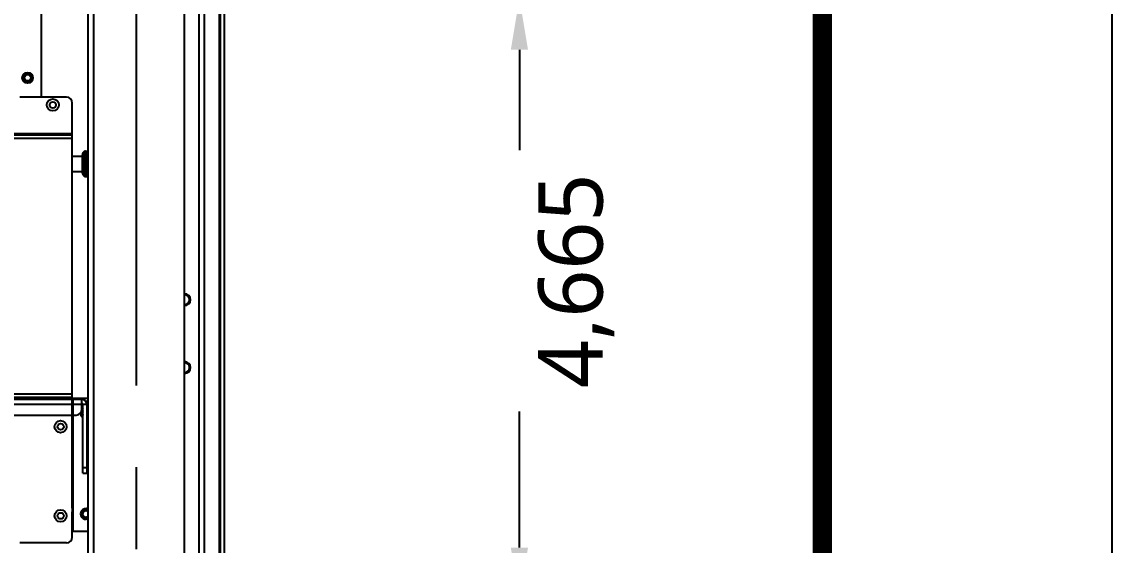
# Model space of a CAD drawing. Header units: millimetres. Extents: x 10297564 to 11610295, y -9287743 to -8409454.
# Drawn here: x 10538575 to 10549864, y -9097929 to -9092511 of the extents above; entities that cross this region are included whole.
import ezdxf

# ---------------------------------------------------------------- set-up
doc = ezdxf.new("R2010")
doc.units = ezdxf.units.MM
doc.header["$LTSCALE"] = 100
doc.linetypes.add('CENTER', pattern=[50.8, 31.75, -6.35, 6.35, -6.35])
for name, color, linetype in [('-0', 7, 'Continuous'), ('BOX', 7, 'Continuous'), ('BOX_Def', 8, 'Continuous'), ('E1', 1, 'Continuous')]:
    doc.layers.add(name, color=color, linetype=linetype)
doc.layers.add('TITLE', color=7, linetype='Continuous', lineweight=0)
doc.styles.add('HL-S1', font='DotumChe.ttf')
doc.styles.add('MG', font='malgun.ttf')
doc.dimstyles.new('HL-100', dxfattribs={"dimscale": 100, "dimtxt": 3, "dimasz": 4, "dimexe": 2, "dimexo": 2, "dimgap": 1, "dimtad": 1, "dimdec": 0, "dimzin": 0, "dimlunit": 6, "dimtxsty": 'HL-S1', "dimblk": 'DOTSMALL', "dimcen": 4, "dimdle": 2, "dimclrd": 256, "dimclre": 256, "dimclrt": 4, "dimazin": 0, "dimtfac": 1, "dimtdec": 0, "dimtix": 1, "dimtmove": 2, "dimatfit": 3, "dimldrblk": 'DOTSMALL', "dimfxl": 1.5, "dimtolj": 1, "dimtzin": 0, "dimlwd": -1, "dimlwe": -1, "dimarcsym": 0})

# ---------------------------------------------------------------- blocks, each defined once
blk = doc.blocks.new('A$C78AD5414')
at = {"layer": 'BOX', "const_width": 2}
blk.add_lwpolyline([(40, 20), (40, 574), (811, 574), (811, 20)], close=True, dxfattribs=at)
at = {"layer": 'BOX_Def'}
blk.add_lwpolyline([(0, 0), (841, 0), (841, 594), (0, 594)], close=True, dxfattribs=at)
blk = doc.blocks.new('*D91')
at = {"layer": 'defpoints', "color": 0, "transparency": 16777216}
for p in [(127964.1, 41942.7), (127964.1, 37277.5), (130939.8, 37277.5)]:
    blk.add_point(p, dxfattribs=at)
at = {"layer": 'E1', "color": 1, "transparency": 16777216}
for p, q in [((128364.1, 41942.7), (131339.8, 41942.7)), ((130939.8, 41542.7), (130939.8, 40764.7)), ((130939.8, 37677.5), (130939.8, 38734.6)), ((128364.1, 37277.5), (131339.8, 37277.5))]:
    blk.add_line(p, q, dxfattribs=at)
for points in [[(130873.1, 41542.7), (131006.4, 41542.7), (130939.8, 41942.7)], [(130873.1, 37677.5), (131006.4, 37677.5), (130939.8, 37277.5)]]:
    blk.add_solid(points, dxfattribs=at)
at = {"layer": 'E1', "color": 7, "transparency": 16777216, "insert": (131381.3, 39749.6), "char_height": 500, "attachment_point": 5, "rotation": 90, "style": 'MG'}
blk.add_mtext('\\A1;4,665', dxfattribs=at)
blk = doc.blocks.new('_DotSmall')
at = {"color": 0, "linetype": 'ByBlock', "const_width": 0.5}
blk.add_lwpolyline([(-0.0625, 0, 1), (0.0625, 0, 1)], format="xyb", close=True, dxfattribs=at)
blk = doc.blocks.new('인버터 외형도')
at = {"layer": '-0', "linetype": 'Continuous'}
for p, q in [((128611.2, 34674), (128611.2, 44004.4)), ((128618.7, 34674), (128618.7, 44004.4)), ((128648.8, 34674), (128648.8, 44004.4)), ((128453.2, 34794.4), (128453.2, 43884)), ((128490.8, 43868.9), (128490.8, 34809.4)), ((127226.7, 43643.2), (127226.7, 41175.2)), ((127587.8, 42168.4), (127587.8, 36931.3)), ((127633, 42168.4), (127633, 36931.3)), ((128340.3, 36931.3), (128340.3, 42168.4)), ((127422.3, 41175.2), (127061.1, 41175.2)), ((127467.4, 37984.8), (127467.4, 41130)), ((127467.4, 40890.7), (115864.7, 40890.7)), ((115864.7, 40883.2), (127467.4, 40883.2)), ((115864.7, 40857.6), (127467.4, 40857.6)), ((127546.2, 40586.3), (127546.2, 40728.6)), ((127548.7, 40737), (127556.2, 40748.2)), ((127548.7, 40578), (127548.7, 40737)), ((127556.2, 40748.2), (127556.4, 40748.5)), ((127556.3, 40748.4), (127556.2, 40748.2)), ((127556.2, 40747.3), (127556.7, 40748.1)), ((127556.5, 40747.8), (127556.2, 40747.3)), ((127556.2, 40744.7), (127556.7, 40745.4)), ((127556.5, 40745.2), (127556.2, 40744.7)), ((127556.2, 40740.4), (127556.7, 40740.9)), ((127556.5, 40740.8), (127556.2, 40740.4)), ((127556.2, 40734.4), (127556.7, 40734.9)), ((127556.5, 40734.9), (127556.2, 40734.4)), ((127556.5, 40727.5), (127556.2, 40727)), ((127556.2, 40727), (127556.7, 40727.3)), ((127556.4, 40748.5), (127556.5, 40748.8)), ((127556.5, 40748.8), (127556.7, 40749)), ((127556.7, 40748.2), (127556.5, 40747.8)), ((127556.7, 40745.6), (127556.5, 40745.2)), ((127556.7, 40741.3), (127556.5, 40740.8)), ((127556.7, 40735.4), (127556.5, 40734.9)), ((127556.7, 40727.9), (127556.5, 40727.5)), ((127556.7, 40749), (127556.7, 40748.2)), ((127556.7, 40748.1), (127556.7, 40745.6)), ((127556.7, 40745.4), (127556.7, 40741.3)), ((127556.7, 40740.9), (127556.7, 40735.4)), ((127556.7, 40734.9), (127556.7, 40727.9)), ((127556.7, 40727.3), (127556.7, 40719.1)), ((127569.3, 40755.6), (127587.8, 40755.6)), ((127569.3, 40755.6), (127569.3, 40755.3)), ((127569.3, 40755.3), (127587.8, 40755.3)), ((127569.3, 40754.1), (127587.8, 40754.1)), ((127569.3, 40754.1), (127569.3, 40753)), ((127569.3, 40753), (127587.8, 40753)), ((127569.3, 40750.7), (127587.8, 40750.7)), ((127569.3, 40750.7), (127569.3, 40748.9)), ((127569.3, 40748.9), (127587.8, 40748.9)), ((127569.3, 40745.4), (127587.8, 40745.4)), ((127569.3, 40745.4), (127569.3, 40743)), ((127569.3, 40743), (127587.8, 40743)), ((127569.3, 40738.5), (127587.8, 40738.5)), ((127569.3, 40738.5), (127569.3, 40735.4)), ((127569.3, 40735.4), (127587.8, 40735.4)), ((127569.3, 40729.9), (127587.8, 40729.9)), ((127569.3, 40729.9), (127569.3, 40726.4)), ((127569.3, 40726.4), (127587.8, 40726.4)), ((127467.4, 40717.7), (127546.2, 40717.7)), ((127556.4, 40718.6), (127556.2, 40718.2)), ((127556.2, 40718.2), (127556.7, 40718.4)), ((127556.4, 40708.5), (127556.2, 40708.2)), ((127556.2, 40708.2), (127556.7, 40708.3)), ((127556.7, 40698), (127556.2, 40697.3)), ((127587.8, 40697.3), (127556.2, 40697.3)), ((127556.2, 40697.3), (127556.7, 40697.2)), ((127556.7, 40686.2), (127556.2, 40685.5)), ((127587.8, 40685.5), (127556.2, 40685.5)), ((127556.2, 40685.5), (127556.7, 40685.3)), ((127556.7, 40673.8), (127556.2, 40673.2)), ((127587.8, 40673.2), (127556.2, 40673.2)), ((127556.2, 40673.2), (127556.7, 40672.9)), ((127556.7, 40661.1), (127556.2, 40660.6)), ((127587.8, 40660.6), (127556.2, 40660.6)), ((127556.2, 40660.6), (127556.7, 40660.2)), ((127556.7, 40648.4), (127556.2, 40648)), ((127587.8, 40648), (127556.2, 40648)), ((127556.2, 40648), (127556.7, 40647.4)), ((127556.7, 40719.1), (127556.4, 40718.6)), ((127556.7, 40709.1), (127556.4, 40708.5)), ((127556.7, 40718.4), (127556.7, 40709.1)), ((127556.7, 40708.3), (127556.7, 40698)), ((127556.7, 40697.2), (127556.7, 40686.2)), ((127556.7, 40685.3), (127556.7, 40673.8)), ((127556.7, 40672.9), (127556.7, 40661.1)), ((127556.7, 40660.2), (127556.7, 40648.4)), ((127556.7, 40647.4), (127556.7, 40635.8)), ((127569.3, 40720), (127587.8, 40720)), ((127569.3, 40720), (127569.3, 40715.9)), ((127569.3, 40715.9), (127587.8, 40715.9)), ((127569.3, 40708.8), (127587.8, 40708.8)), ((127569.3, 40708.8), (127569.3, 40704.4)), ((127569.3, 40704.4), (127587.8, 40704.4)), ((127569.3, 40696.7), (127587.8, 40696.7)), ((127569.3, 40696.7), (127569.3, 40691.9)), ((127569.3, 40691.9), (127587.8, 40691.9)), ((127569.3, 40683.7), (127587.8, 40683.7)), ((127569.3, 40683.7), (127569.3, 40678.7)), ((127569.3, 40678.7), (127587.8, 40678.7)), ((127569.3, 40670.3), (127587.8, 40670.3)), ((127569.3, 40670.3), (127569.3, 40665.2)), ((127569.3, 40665.2), (127587.8, 40665.2)), ((127569.3, 40656.6), (127587.8, 40656.6)), ((127569.3, 40656.6), (127569.3, 40651.5)), ((127569.3, 40651.5), (127587.8, 40651.5)), ((127569.3, 40642.9), (127587.8, 40642.9)), ((127569.3, 40642.9), (127569.3, 40637.9)), ((127467.4, 40597.3), (127546.2, 40597.3)), ((127548.7, 40578), (127556.7, 40565.9)), ((127556.7, 40635.8), (127556.2, 40635.5)), ((127587.8, 40635.5), (127556.2, 40635.5)), ((127556.2, 40635.5), (127556.7, 40634.9)), ((127556.7, 40623.6), (127556.2, 40623.5)), ((127587.8, 40623.5), (127556.2, 40623.5)), ((127556.2, 40623.5), (127556.7, 40622.7)), ((127556.2, 40612.1), (127587.8, 40612.1)), ((127556.2, 40612.1), (127556.4, 40611.8)), ((127556.7, 40601.5), (127556.2, 40601.6)), ((127556.2, 40601.6), (127556.5, 40601.2)), ((127556.7, 40591.9), (127556.2, 40592.2)), ((127556.2, 40592.2), (127556.5, 40591.7)), ((127556.7, 40583.7), (127556.2, 40584.1)), ((127556.2, 40584.1), (127556.5, 40583.5)), ((127556.7, 40576.8), (127556.2, 40577.3)), ((127556.2, 40577.3), (127556.5, 40576.7)), ((127556.7, 40571.6), (127556.2, 40572.2)), ((127556.2, 40572.2), (127556.6, 40571.5)), ((127556.7, 40568), (127556.2, 40568.7)), ((127556.2, 40568.7), (127556.6, 40568)), ((127556.7, 40566.2), (127556.2, 40566.9)), ((127556.2, 40566.9), (127556.7, 40566.1)), ((127556.4, 40611.8), (127556.7, 40611.3)), ((127556.5, 40601.2), (127556.7, 40600.7)), ((127556.5, 40591.7), (127556.7, 40591.3)), ((127556.5, 40583.5), (127556.7, 40583.1)), ((127556.5, 40576.7), (127556.7, 40576.4)), ((127556.6, 40571.5), (127556.7, 40571.3)), ((127556.6, 40568), (127556.7, 40567.8)), ((127556.7, 40634.9), (127556.7, 40623.6)), ((127556.7, 40622.7), (127556.7, 40612.1)), ((127556.7, 40611.3), (127556.7, 40601.5)), ((127556.7, 40600.7), (127556.7, 40591.9)), ((127556.7, 40591.3), (127556.7, 40583.7)), ((127556.7, 40583.1), (127556.7, 40576.8)), ((127556.7, 40576.4), (127556.7, 40571.6)), ((127556.7, 40571.3), (127556.7, 40568)), ((127556.7, 40567.8), (127556.7, 40566.2)), ((127556.7, 40566.1), (127556.7, 40565.9)), ((127556.7, 40566.1), (127556.7, 40566.1)), ((127569.3, 40637.9), (127587.8, 40637.9)), ((127569.3, 40629.6), (127587.8, 40629.6)), ((127569.3, 40629.6), (127569.3, 40624.7)), ((127569.3, 40624.7), (127587.8, 40624.7)), ((127569.3, 40616.7), (127587.8, 40616.7)), ((127569.3, 40616.7), (127569.3, 40612.1)), ((127569.3, 40604.7), (127587.8, 40604.7)), ((127569.3, 40604.7), (127569.3, 40600.4)), ((127569.3, 40600.4), (127587.8, 40600.4)), ((127569.3, 40593.6), (127587.8, 40593.6)), ((127569.3, 40593.6), (127569.3, 40589.8)), ((127569.3, 40589.8), (127587.8, 40589.8)), ((127569.3, 40583.9), (127587.8, 40583.9)), ((127569.3, 40583.9), (127569.3, 40580.6)), ((127569.3, 40580.6), (127587.8, 40580.6)), ((127569.3, 40575.5), (127587.8, 40575.5)), ((127569.3, 40575.5), (127569.3, 40572.8)), ((127569.3, 40572.8), (127587.8, 40572.8)), ((127569.3, 40568.8), (127587.8, 40568.8)), ((127569.3, 40568.8), (127569.3, 40566.7)), ((127569.3, 40566.7), (127587.8, 40566.7)), ((127569.3, 40563.8), (127587.8, 40563.8)), ((127569.3, 40563.8), (127569.3, 40562.3)), ((127569.3, 40562.3), (127587.8, 40562.3)), ((127569.3, 40560.6), (127587.8, 40560.6)), ((127569.3, 40560.6), (127569.3, 40559.8)), ((127569.3, 40559.8), (127587.8, 40559.8)), ((127569.3, 40559.2), (127587.8, 40559.2)), ((115864.7, 38871.2), (127467.4, 38871.2)), ((115864.7, 38871.2), (127467.4, 38871.2)), ((127542.7, 38827.5), (115623.9, 38827.5)), ((127542.7, 38789.9), (115623.9, 38789.9)), ((115864.7, 38845.6), (127467.4, 38845.6)), ((115864.7, 38845.6), (127467.4, 38845.6)), ((127467.4, 38838), (115864.7, 38838)), ((127467.4, 38838), (115864.7, 38838)), ((127467.4, 38838), (127587.8, 38838)), ((127467.4, 38838), (127587.8, 38838)), ((127475, 38556.6), (127475, 38838)), ((127475, 38827.5), (127475, 38838)), ((127542.7, 38752.3), (127542.7, 38827.5)), ((127587.8, 38789.9), (127550.2, 38789.9)), ((127550.2, 38255.7), (127550.2, 38789.9)), ((127580.3, 38789.9), (127580.3, 38255.7)), ((115669, 38707.1), (127497.5, 38707.1)), ((127475, 37802.7), (127475, 38556.6)), ((127550.2, 38300.8), (127580.3, 38300.8)), ((127550.2, 38255.7), (127587.8, 38255.7)), ((127467.4, 37984.8), (127467.4, 37954.7)), ((127467.4, 37759), (127467.4, 37954.7)), ((127587.8, 37802.7), (127467.4, 37802.7)), ((127422.3, 37713.9), (127061.1, 37713.9))]:
    blk.add_line(p, q, dxfattribs=at)
at = {"layer": '-0', "linetype": 'CENTER'}
blk.add_line((127964.1, 42111.4), (127964.1, 37068.3), dxfattribs=at)
at = {"layer": '-0', "linetype": 'Continuous'}
for centre, radius in [((127121.3, 41325.6), 41.4), ((127121.3, 41325.6), 40.7), ((127121.3, 41325.6), 40.5), ((127121.3, 41325.6), 30.9), ((127121.3, 41325.6), 24.8), ((127317, 41115), 46.7), ((127317, 41115), 24.1), ((127377.2, 38616.8), 46.7), ((127377.2, 38616.8), 24.1), ((127377.2, 37924.6), 46.7), ((127377.2, 37924.6), 24.1)]:
    blk.add_circle(centre, radius, dxfattribs=at)
for centre, radius, start, end in [((127121.3, 41325.6), 30.1, 255, 195), ((127422.3, 41130), 45.1, 0, 90), ((127561.2, 40728.6), 15, 146.30993, 180), ((127569, 40740.9), 14.7, 139.19035, 146.22813), ((127567.5, 40740.2), 13.3, 143.26085, 143.68959), ((127566, 40737.7), 12, 139.29824, 140.18451), ((127564.5, 40733.3), 10.9, 134.10881, 135.425), ((127563.1, 40727), 10.2, 127.44247, 129.02597), ((127562, 40718.4), 10.4, 119.08368, 120.55793), ((127567.7, 40740), 13.6, 136.48185, 143.24023), ((127566.4, 40737.3), 12.5, 132.85159, 139.25857), ((127565.1, 40732.7), 11.7, 128.10836, 134.05107), ((127563.9, 40726), 11.4, 122.04182, 127.37023), ((127569.3, 40740.2), 15.4, 90.00298, 97.0465), ((127569.3, 40737.2), 16.9, 90.00011, 96.41572), ((127569.3, 40731.5), 19.2, 89.99763, 95.65946), ((127569.3, 40722.8), 22.6, 89.99591, 94.79193), ((127561.2, 40706), 13.1, 108.87767, 109.74422), ((127560.6, 40675.9), 32.6, 96.73503, 96.86847), ((127561.2, 40586.3), 15, 180, 213.69007), ((127560.9, 40618.6), 17.7, 256.48862, 256.95261), ((127561.6, 40602.1), 11.2, 244.55442, 245.77915), ((127562.5, 40592), 10.1, 234.92473, 236.51309), ((127563.8, 40584.6), 10.5, 227.54245, 229.02384), ((127565.2, 40579.2), 11.4, 222.01645, 223.12672), ((127566.7, 40575.8), 12.7, 217.92658, 218.58231), ((127568.2, 40574.2), 14, 214.93372, 215.14296), ((127569.3, 40574.3), 15, 213.69007, 269.76348), ((127567, 40576), 13.1, 218.61242, 225.20691), ((127568.3, 40574.3), 14.2, 215.15454, 222.05913), ((127564.4, 40585.3), 11.5, 229.08942, 234.74688), ((127565.7, 40579.7), 12.1, 223.17577, 229.36774), ((127569.3, 40597.9), 25.1, 265.67843, 270.00462), ((127569.3, 40587.4), 20.7, 264.76134, 270.0034), ((127569.3, 40580.3), 17.9, 263.94751, 270.00127), ((127569.3, 40575.9), 16.1, 263.25237, 269.99855), ((128340.3, 39602.5), 45.9, 270, 90), ((128340.3, 39602.5), 37.6, 270, 90), ((128340.3, 39075.8), 45.9, 270, 90), ((128340.3, 39075.8), 37.6, 270, 90), ((127542.7, 38789.9), 37.6, 0, 90), ((127542.7, 38789.9), 7.52, 0, 90), ((127572.8, 38722.2), 90.3, 80.40591, 90), ((127497.5, 38752.3), 45.1, 270, 0), ((127572.8, 38722.2), 41.4, 180, 236.71548), ((127572.8, 38722.2), 40.7, 178.06714, 236.2336), ((127572.8, 38722.2), 40.5, 180, 235.19935), ((127572.8, 38722.2), 30.9, 137.23106, 222.72754), ((127572.8, 38722.2), 40.5, 124.80065, 139.20768), ((127572.8, 38722.2), 41.4, 123.28452, 137.34846), ((127572.8, 38722.2), 40.7, 123.7664, 138.38347), ((127572.8, 38722.2), 30.1, 138.59285, 195), ((127572.8, 38722.2), 24.8, 156.01371, 204.00374), ((127572.8, 37939.6), 41.4, 68.55078, 291.44922), ((127572.8, 37939.6), 40.7, 68.23514, 291.76486), ((127572.8, 37939.6), 40.5, 67.84852, 292.15148), ((127572.8, 37939.6), 30.9, 60.61596, 299.38283), ((127572.8, 37939.6), 30.1, 59.99274, 195), ((127572.8, 37939.6), 24.8, 52.62738, 307.33152), ((127572.8, 37939.6), 30.1, 255, 300.00726), ((127422.3, 37759), 45.1, 270, 0)]:
    blk.add_arc(centre, radius, start, end, dxfattribs=at)
for points, knots in [([(127556.7, 40748.2), (127558, 40750.3), (127561.7, 40753.9), (127566.7, 40755.3), (127569.3, 40755.3)], [0, 0, 0, 0, 0.492597, 1, 1, 1, 1]), ([(127556.7, 40745.6), (127558, 40747.8), (127561.6, 40751.6), (127566.7, 40753), (127569.3, 40753)], [0, 0, 0, 0, 0.497451, 1, 1, 1, 1]), ([(127556.7, 40741.3), (127558, 40743.5), (127561.6, 40747.4), (127566.7, 40748.9), (127569.3, 40748.9)], [0, 0, 0, 0, 0.500164, 1, 1, 1, 1]), ([(127556.7, 40735.4), (127558, 40737.6), (127561.6, 40741.5), (127566.7, 40743), (127569.3, 40743)], [0, 0, 0, 0, 0.500708, 1, 1, 1, 1]), ([(127556.7, 40727.9), (127558, 40730.1), (127561.6, 40733.9), (127566.7, 40735.4), (127569.3, 40735.4)], [0, 0, 0, 0, 0.499078, 1, 1, 1, 1]), ([(127556.7, 40719.1), (127558, 40721.2), (127561.7, 40724.9), (127566.7, 40726.4), (127569.3, 40726.4)], [0, 0, 0, 0, 0.495289, 1, 1, 1, 1]), ([(127569.3, 40729.9), (127566.9, 40729.9), (127562.7, 40729.6), (127558.6, 40728.3), (127557, 40727.4)], [0, 0, 0, 0, 0.563984, 1, 1, 1, 1]), ([(127567.4, 40755.5), (127565.5, 40755.3), (127561.9, 40754.2), (127559, 40751.8), (127557.8, 40750.5)], [0, 0, 0, 0, 0.511233, 1, 1, 1, 1]), ([(127567.4, 40754), (127566.4, 40753.9), (127562.9, 40753.2), (127559.6, 40751.3), (127557.8, 40749.4)], [0, 0, 0, 0, 0.264373, 1, 1, 1, 1]), ([(127567.4, 40750.6), (127566.4, 40750.5), (127563, 40749.9), (127559.7, 40748.2), (127557.8, 40746.5)], [0, 0, 0, 0, 0.269464, 1, 1, 1, 1]), ([(127567.4, 40745.3), (127566.4, 40745.3), (127563.1, 40744.8), (127559.8, 40743.4), (127557.8, 40741.9)], [0, 0, 0, 0, 0.274942, 1, 1, 1, 1]), ([(127569.3, 40738.5), (127568.1, 40738.5), (127564.2, 40738.2), (127560.2, 40737.2), (127557.8, 40735.7)], [0, 0, 0, 0, 0.27995, 1, 1, 1, 1]), ([(127556.7, 40709.1), (127558, 40711.1), (127561.7, 40714.6), (127566.7, 40715.9), (127569.3, 40715.9)], [0, 0, 0, 0, 0.489387, 1, 1, 1, 1]), ([(127556.7, 40698), (127558.1, 40699.9), (127561.9, 40703.2), (127566.8, 40704.4), (127569.3, 40704.4)], [0, 0, 0, 0, 0.48148, 1, 1, 1, 1]), ([(127569.3, 40696.7), (127568, 40696.7), (127563.8, 40696.7), (127559.6, 40696.8), (127556.7, 40697.2)], [0, 0, 0, 0, 0.302259, 1, 1, 1, 1]), ([(127556.7, 40686.2), (127558.1, 40688), (127562, 40690.9), (127566.8, 40691.9), (127569.3, 40691.9)], [0, 0, 0, 0, 0.471792, 1, 1, 1, 1]), ([(127569.3, 40683.7), (127566.8, 40683.7), (127562.6, 40684), (127558.4, 40684.7), (127556.7, 40685.3)], [0, 0, 0, 0, 0.576059, 1, 1, 1, 1]), ([(127556.7, 40673.8), (127557.4, 40674.6), (127560.9, 40677.6), (127565.7, 40678.7), (127569.3, 40678.7)], [0, 0, 0, 0, 0.22107, 1, 1, 1, 1]), ([(127569.3, 40670.3), (127566.8, 40670.3), (127562.5, 40670.7), (127558.3, 40672), (127556.7, 40672.9)], [0, 0, 0, 0, 0.567658, 1, 1, 1, 1]), ([(127556.7, 40661.1), (127557.4, 40661.8), (127561.1, 40664.3), (127565.7, 40665.2), (127569.3, 40665.2)], [0, 0, 0, 0, 0.210666, 1, 1, 1, 1]), ([(127569.3, 40656.6), (127566.8, 40656.6), (127562.4, 40657.2), (127558.2, 40659), (127556.7, 40660.2)], [0, 0, 0, 0, 0.556869, 1, 1, 1, 1]), ([(127556.7, 40648.4), (127558.3, 40649.5), (127562.5, 40651), (127566.8, 40651.5), (127569.3, 40651.5)], [0, 0, 0, 0, 0.437536, 1, 1, 1, 1]), ([(127569.3, 40642.9), (127568, 40642.9), (127563.5, 40643.3), (127559, 40645.1), (127556.7, 40647.4)], [0, 0, 0, 0, 0.28214, 1, 1, 1, 1]), ([(127569.3, 40708.8), (127568, 40708.8), (127563.9, 40708.8), (127559.7, 40708.6), (127556.8, 40708.3)], [0, 0, 0, 0, 0.301219, 1, 1, 1, 1]), ([(127569.3, 40720), (127566.9, 40720), (127562.7, 40719.8), (127558.6, 40719), (127556.9, 40718.5)], [0, 0, 0, 0, 0.572556, 1, 1, 1, 1]), ([(127556.7, 40635.8), (127558.4, 40636.6), (127562.6, 40637.6), (127566.8, 40637.9), (127569.3, 40637.9)], [0, 0, 0, 0, 0.427756, 1, 1, 1, 1]), ([(127569.3, 40629.6), (127566.8, 40629.6), (127562.1, 40630.4), (127558.1, 40633.2), (127556.7, 40634.9)], [0, 0, 0, 0, 0.533608, 1, 1, 1, 1]), ([(127556.7, 40623.6), (127558.4, 40624), (127562.6, 40624.5), (127566.8, 40624.7), (127569.3, 40624.7)], [0, 0, 0, 0, 0.421086, 1, 1, 1, 1]), ([(127569.3, 40616.7), (127566.8, 40616.7), (127561.9, 40617.8), (127558.1, 40620.9), (127556.7, 40622.7)], [0, 0, 0, 0, 0.523166, 1, 1, 1, 1]), ([(127569.3, 40604.7), (127566.8, 40604.7), (127561.8, 40605.9), (127558, 40609.3), (127556.7, 40611.3)], [0, 0, 0, 0, 0.514331, 1, 1, 1, 1]), ([(127569.3, 40593.6), (127566.7, 40593.6), (127561.7, 40595), (127558, 40598.7), (127556.7, 40600.7)], [0, 0, 0, 0, 0.507408, 1, 1, 1, 1]), ([(127569.3, 40583.9), (127566.7, 40583.9), (127561.6, 40585.3), (127558, 40589.1), (127556.7, 40591.3)], [0, 0, 0, 0, 0.502554, 1, 1, 1, 1]), ([(127569.3, 40575.5), (127566.7, 40575.5), (127561.6, 40577), (127558, 40580.9), (127556.7, 40583.1)], [0, 0, 0, 0, 0.499841, 1, 1, 1, 1]), ([(127569.3, 40568.8), (127566.7, 40568.8), (127561.6, 40570.3), (127558, 40574.2), (127556.7, 40576.4)], [0, 0, 0, 0, 0.499297, 1, 1, 1, 1]), ([(127569.3, 40563.8), (127566.7, 40563.8), (127561.6, 40565.2), (127558, 40569.1), (127556.7, 40571.3)], [0, 0, 0, 0, 0.500927, 1, 1, 1, 1]), ([(127569.3, 40560.6), (127566.7, 40560.6), (127561.7, 40562), (127558, 40565.7), (127556.7, 40567.8)], [0, 0, 0, 0, 0.504716, 1, 1, 1, 1]), ([(127569.3, 40559.2), (127566.7, 40559.2), (127561.7, 40560.5), (127558, 40564.1), (127556.7, 40566.1)], [0, 0, 0, 0, 0.510618, 1, 1, 1, 1]), ([(127556.9, 40601.4), (127558.6, 40601), (127562.7, 40600.6), (127566.9, 40600.4), (127569.3, 40600.4)], [0, 0, 0, 0, 0.423846, 1, 1, 1, 1]), ([(127556.9, 40591.8), (127558.6, 40591.1), (127562.7, 40590.1), (127566.9, 40589.8), (127569.3, 40589.8)], [0, 0, 0, 0, 0.431532, 1, 1, 1, 1]), ([(127557, 40583.5), (127558.5, 40582.5), (127562.6, 40581), (127566.9, 40580.6), (127569.3, 40580.6)], [0, 0, 0, 0, 0.440836, 1, 1, 1, 1]), ([(127557.8, 40576), (127558.4, 40575.5), (127561.3, 40573.8), (127564.7, 40573.1), (127567.4, 40572.9)], [0, 0, 0, 0, 0.220125, 1, 1, 1, 1]), ([(127557.8, 40570.5), (127558.4, 40570), (127561.2, 40568), (127564.7, 40567), (127567.4, 40566.8)], [0, 0, 0, 0, 0.227613, 1, 1, 1, 1]), ([(127557.8, 40566.8), (127558.4, 40566.2), (127561.1, 40563.9), (127564.7, 40562.7), (127567.4, 40562.4)], [0, 0, 0, 0, 0.234602, 1, 1, 1, 1]), ([(127557.8, 40564.8), (127558.4, 40564.1), (127561.1, 40561.7), (127564.6, 40560.3), (127567.4, 40559.9)], [0, 0, 0, 0, 0.240677, 1, 1, 1, 1])]:
    blk.add_open_spline(points, degree=3, knots=knots, dxfattribs=at)
at = {"layer": 'E1'}
dim = blk.add_linear_dim(base=(130939.8, 37277.5), p1=(127964.1, 41942.7), p2=(127964.1, 37277.5), angle=90, dimstyle='HL-100', override={"dimscale": 200, "dimtxt": 2.5, "dimasz": 2, "dimtxsty": 'MG', "dimsah": 1, "dimclrd": 1, "dimclre": 1, "dimclrt": 7}, dxfattribs=at)
dim.commit()
dim.dimension.update_dxf_attribs({"geometry": '*D91', "text_midpoint": (131381.3, 39749.6), "dimtype": 160})

msp = doc.modelspace()

# ---------------------------------------------------------------- block references
at = {"xscale": 1.333333333333333, "yscale": 1.333333333333333, "zscale": 1.333333333333333}
msp.add_blockref('인버터 외형도', (10369140.6, -9148191), dxfattribs=at)
at = {"layer": 'TITLE', "color": 4, "xscale": 99.9999999987065, "yscale": 99.9999999987065, "zscale": 99.9999999987065}
msp.add_blockref('A$C78AD5414', (10465764, -9123565.4), dxfattribs=at)

doc.saveas('drawing.dxf')
